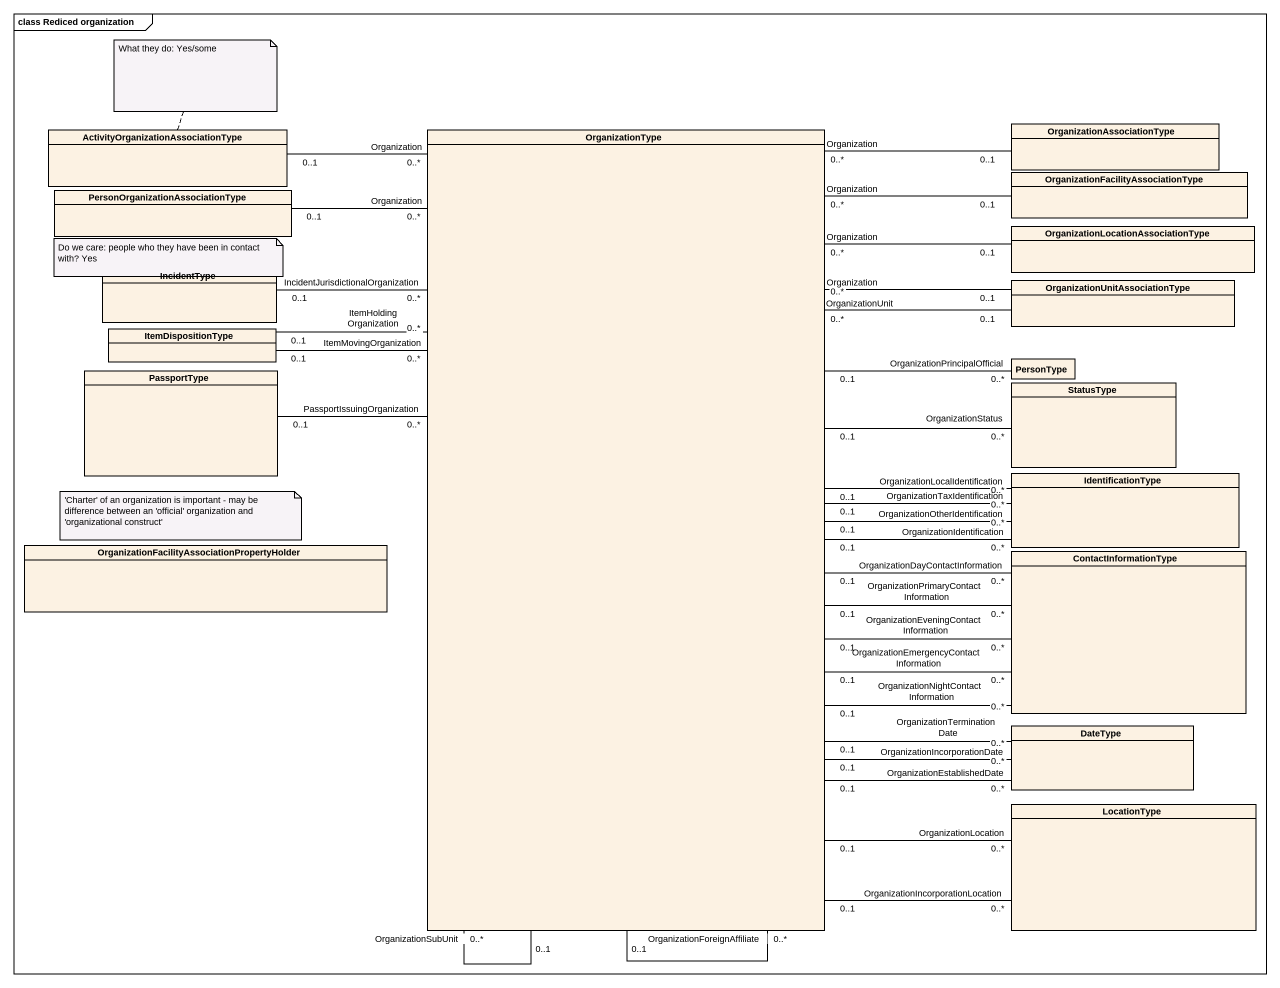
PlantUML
@startuml
mainframe class Rediced organization
hide circle
hide empty members
class "ActivityOrganizationAssociationType" as ActivityOrganizationAssociat
class OrganizationType
class OrganizationAssociationType
class "OrganizationFacilityAssociationType" as OrganizationFacilityAssociat
class "PersonOrganizationAssociationType" as PersonOrganizationAssociatio
class "OrganizationLocationAssociationType" as OrganizationLocationAssociat
class IncidentType
class "OrganizationUnitAssociationType" as OrganizationUnitAssociationT
class ItemDispositionType
class PassportType
class PersonType
class StatusType
class IdentificationType
class "OrganizationFacilityAssociationPropertyHolder" as OrganizationFacilityAssociat_2
class ContactInformationType
class DateType
class LocationType
ActivityOrganizationAssociat "0..1" -- "Organization\n0..*" OrganizationType
OrganizationType "0..1" -- "OrganizationSubUnit\n0..*" OrganizationType
OrganizationType "0..1" -- "OrganizationForeignAffiliate\n0..*" OrganizationType
OrganizationType "0..1" -right- "OrganizationPrincipalOfficial\n0..*" PersonType
OrganizationType "0..1" -right- "OrganizationStatus\n0..*" StatusType
OrganizationType "0..1" -right- "OrganizationIdentification\n0..*" IdentificationType
OrganizationType "0..1" -right- "OrganizationOtherIdentification\n0..*" IdentificationType
OrganizationType "0..1" -right- "OrganizationTaxIdentification\n0..*" IdentificationType
OrganizationType "0..1" -right- "OrganizationLocalIdentification\n0..*" IdentificationType
OrganizationType "0..1" -right- "OrganizationDayContactInformation\n0..*" ContactInformationType
OrganizationType "0..1" -right- "OrganizationPrimaryContactInformation\n0..*" ContactInformationType
OrganizationType "0..1" -right- "OrganizationEveningContactInformation\n0..*" ContactInformationType
OrganizationType "0..1" -right- "OrganizationEmergencyContactInformation\n0..*" ContactInformationType
OrganizationType "0..1" -right- "OrganizationNightContactInformation\n0..*" ContactInformationType
OrganizationType "0..1" -right- "OrganizationEstablishedDate\n0..*" DateType
OrganizationType "0..1" -right- "OrganizationIncorporationDate\n0..*" DateType
OrganizationType "0..1" -right- "OrganizationTerminationDate\n0..*" DateType
OrganizationType "0..1" -- "OrganizationIncorporationLocation\n0..*" LocationType
OrganizationType "0..1" -- "OrganizationLocation\n0..*" LocationType
OrganizationAssociationType "0..1" -- "Organization\n0..*" OrganizationType
OrganizationFacilityAssociat "0..1" -- "Organization\n0..*" OrganizationType
PersonOrganizationAssociatio "0..1" -- "Organization\n0..*" OrganizationType
OrganizationLocationAssociat "0..1" -left- "Organization\n0..*" OrganizationType
IncidentType "0..1" -right- "IncidentJurisdictionalOrganization\n0..*" OrganizationType
OrganizationUnitAssociationT "0..1" -left- "OrganizationUnit\n0..*" OrganizationType
OrganizationUnitAssociationT "0..1" -left- "Organization\n0..*" OrganizationType
ItemDispositionType "0..1" -right- "ItemMovingOrganization\n0..*" OrganizationType
ItemDispositionType "0..1" -right- "ItemHoldingOrganization\n0..*" OrganizationType
PassportType "0..1" -right- "PassportIssuingOrganization\n0..*" OrganizationType
note top of ActivityOrganizationAssociat : What they do: Yes/some
note as N2
  Do we care: people who they have been in contact with? Yes
end note
note as N3
  ~'Charter' of an organization is important - may be difference between an 'official' organization and 'organizational construct'
end note
@enduml
